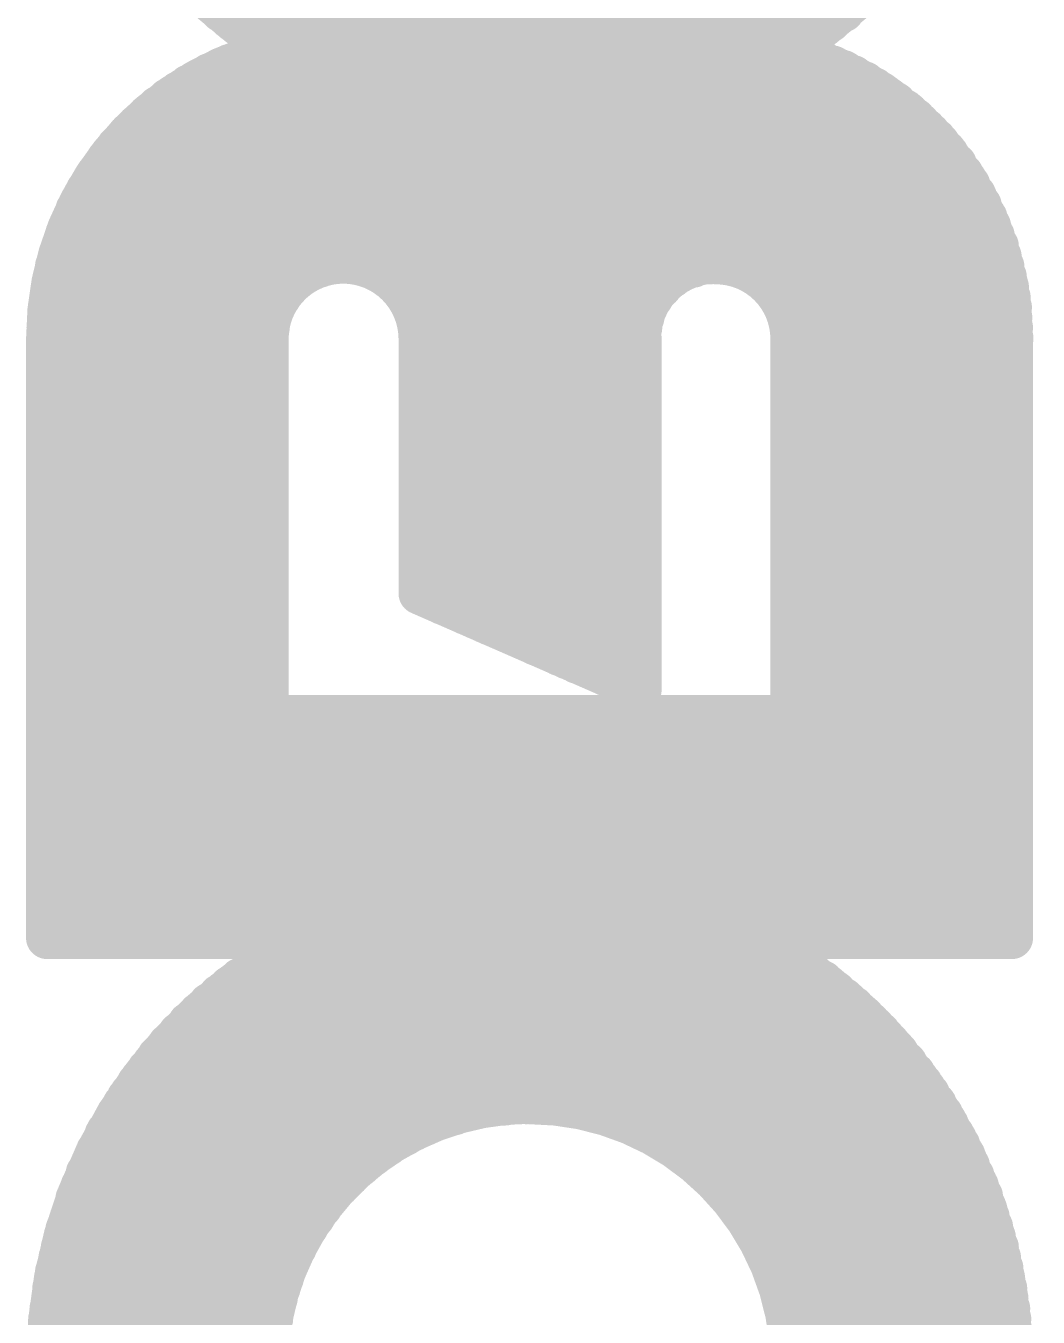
# Model space of a CAD drawing. Extents: x 99.9 to 127.4, y 95.7 to 155.
# Drawn here: x 121.699 to 122.897, y 101.958 to 103.487 of the extents above; entities that cross this region are included whole.
import ezdxf

# ---------------------------------------------------------------- set-up
doc = ezdxf.new("R2010")
doc.units = 0
doc.layers.get('0').update_dxf_attribs({"linetype": 'CONTINUOUS'})
doc.layers.add('SILK-TOP_PHO', color=14, linetype='CONTINUOUS')

# ---------------------------------------------------------------- blocks, each defined once
blk = doc.blocks.new('ROUND_117')
at = {"const_width": 0.02502}
blk.add_lwpolyline([(-0.01251, 0, 1), (0.01251, 0, 1)], format="xyb", close=True, dxfattribs=at)

msp = doc.modelspace()

# ---------------------------------------------------------------- linework, layer by layer
at = {"layer": 'SILK-TOP_PHO', "const_width": 0.050038}
for points in [[(121.928382, 103.506778), (121.928382, 105.316782)], [(121.940574, 103.496618), (121.940574, 105.31094)], [(121.952766, 103.48722), (121.952766, 105.304844)], [(121.964704, 103.478584), (121.964704, 105.298748)], [(121.976896, 103.469948), (121.976896, 105.292652)], [(122.617992, 103.469186), (122.617992, 104.422194)], [(122.630184, 103.477822), (122.630184, 104.413558)], [(122.642376, 103.486712), (122.642376, 104.404668)], [(122.654314, 103.49611), (122.654314, 104.39527)], [(122.666506, 103.505508), (122.666506, 104.385872)], [(121.988834, 103.144574), (121.988834, 103.903272)], [(122.606054, 102.407212), (122.606054, 103.893874)], [(122.001026, 103.168704), (122.001026, 103.850186)], [(122.593862, 103.160576), (122.593862, 103.845614)], [(122.013218, 103.182928), (122.013218, 103.81869)], [(122.58167, 103.17734), (122.58167, 103.815388)], [(122.025156, 103.192326), (122.025156, 103.79456)], [(122.569732, 103.18877), (122.569732, 103.791766)], [(122.037348, 103.19893), (122.037348, 103.77424)], [(122.55754, 103.196136), (122.55754, 103.772208)], [(122.04954, 103.203756), (122.04954, 103.756714)], [(122.545602, 103.201724), (122.545602, 103.755444)], [(122.061478, 103.206296), (122.061478, 103.741982)], [(122.53341, 103.205026), (122.53341, 103.740712)], [(122.07367, 103.207058), (122.07367, 103.72852)], [(122.085608, 103.206296), (122.085608, 103.71709)], [(122.521218, 103.206296), (122.521218, 103.72725)], [(122.0978, 103.204264), (122.0978, 103.706422)], [(122.497088, 103.205026), (122.497088, 103.705152)], [(122.50928, 103.206296), (122.50928, 103.71582)], [(122.109992, 103.2002), (122.109992, 103.696262)], [(122.12193, 103.193596), (122.12193, 103.687626)], [(122.472958, 103.196136), (122.472958, 103.686864)], [(122.484896, 103.201724), (122.484896, 103.695754)], [(122.134122, 103.18496), (122.134122, 103.68026)], [(122.146314, 103.172006), (122.146314, 103.672894)], [(122.448574, 103.176832), (122.448574, 103.672132)], [(122.460766, 103.188262), (122.460766, 103.679498)], [(122.158252, 103.151178), (122.158252, 103.666798)], [(122.170444, 102.813104), (122.170444, 103.660702)], [(122.182636, 102.80777), (122.182636, 103.65613)], [(122.412506, 102.706932), (122.412506, 103.655368)], [(122.424444, 102.701598), (122.424444, 103.65994)], [(122.436636, 103.160068), (122.436636, 103.666036)], [(122.194574, 102.802436), (122.194574, 103.651304)], [(122.206766, 102.797102), (122.206766, 103.64724)], [(122.218704, 102.791514), (122.218704, 103.643938)], [(122.230896, 102.78618), (122.230896, 103.640636)], [(122.363992, 102.728522), (122.363992, 103.640636)], [(122.376184, 102.723188), (122.376184, 103.643176)], [(122.388122, 102.7176), (122.388122, 103.646478)], [(122.400314, 102.712266), (122.400314, 103.650542)], [(122.243088, 102.780846), (122.243088, 103.638604)], [(122.255026, 102.776274), (122.255026, 103.636572)], [(122.267218, 102.770686), (122.267218, 103.635302)], [(122.27941, 102.765352), (122.27941, 103.633778)], [(122.291348, 102.760018), (122.291348, 103.633778)], [(122.30354, 102.754684), (122.30354, 103.633778)], [(122.315732, 102.74935), (122.315732, 103.633778)], [(122.32767, 102.744016), (122.32767, 103.635302)], [(122.339862, 102.738428), (122.339862, 103.636572)], [(122.3518, 102.733094), (122.3518, 103.637842)], [(121.930414, 103.504746), (122.666506, 103.504746)], [(121.945146, 103.492808), (122.651012, 103.492808)], [(121.961402, 103.480616), (122.634756, 103.480616)], [(121.978928, 103.468424), (122.617484, 103.468424)], [(121.987564, 103.456486), (122.598688, 103.456486)], [(121.94921, 103.444294), (122.640852, 103.444294)], [(121.952766, 102.407212), (121.952766, 103.445564)], [(121.964704, 102.407212), (121.964704, 103.45039)], [(121.976896, 102.407212), (121.976896, 103.453692)], [(122.617992, 102.407212), (122.617992, 103.452422)], [(122.630184, 102.407212), (122.630184, 103.448358)], [(122.642376, 102.407212), (122.642376, 103.444294)], [(121.916444, 102.407212), (121.916444, 103.43007)], [(121.921778, 103.432102), (122.669046, 103.432102)], [(121.928382, 102.407212), (121.928382, 103.435658)], [(121.940574, 102.407212), (121.940574, 103.440992)], [(122.654314, 102.407212), (122.654314, 103.43896)], [(122.666506, 102.407212), (122.666506, 103.433626)], [(122.678444, 102.407212), (122.678444, 103.42753)], [(121.89206, 102.407212), (121.89206, 103.416608)], [(121.898918, 103.420164), (122.691906, 103.420164)], [(121.904252, 102.407212), (121.904252, 103.423466)], [(122.690636, 102.407212), (122.690636, 103.420672)], [(122.702828, 102.407212), (122.702828, 103.413306)], [(121.862596, 103.39578), (122.728228, 103.39578)], [(121.86793, 102.407212), (121.86793, 103.400606)], [(121.87936, 103.407972), (122.710956, 103.407972)], [(121.880122, 102.407212), (121.880122, 103.408734)], [(122.714766, 102.407212), (122.714766, 103.405178)], [(122.726958, 102.407212), (122.726958, 103.396542)], [(121.8438, 102.407212), (121.8438, 103.381048)], [(121.847864, 103.383842), (122.743214, 103.383842)], [(121.855738, 102.407212), (121.855738, 103.391208)], [(122.73915, 102.407212), (122.73915, 103.387144)], [(121.831608, 102.407212), (121.831608, 103.369618)], [(121.834402, 103.37165), (122.756422, 103.37165)], [(122.751088, 102.407212), (122.751088, 103.376984)], [(122.76328, 102.407212), (122.76328, 103.365046)], [(121.81967, 102.407212), (121.81967, 103.35768)], [(121.82221, 103.359712), (122.768614, 103.359712)], [(122.775472, 102.407212), (122.775472, 103.352854)], [(121.80062, 103.335328), (122.790204, 103.335328)], [(121.807478, 102.407212), (121.807478, 103.344218)], [(121.81078, 103.34752), (122.780044, 103.34752)], [(122.78741, 102.407212), (122.78741, 103.338884)], [(121.791984, 103.32339), (122.799602, 103.32339)], [(121.795286, 102.407212), (121.795286, 103.328724)], [(122.799602, 102.407212), (122.799602, 103.322628)], [(121.783348, 102.407212), (121.783348, 103.31196)], [(121.783348, 103.311198), (122.80773, 103.311198)], [(122.81154, 102.407212), (122.81154, 103.305102)], [(121.771156, 102.407212), (121.771156, 103.292402)], [(121.775982, 103.299006), (122.815604, 103.299006)], [(121.76252, 103.274876), (122.829066, 103.274876)], [(121.768362, 103.287068), (122.822462, 103.287068)], [(122.823732, 102.407212), (122.823732, 103.284274)], [(121.756424, 103.262684), (122.8344, 103.262684)], [(121.758964, 102.407212), (121.758964, 103.269542)], [(122.835924, 102.407212), (122.835924, 103.260144)], [(121.75109, 103.250746), (122.839988, 103.250746)], [(121.746264, 103.238554), (122.84456, 103.238554)], [(121.747026, 102.407212), (121.747026, 103.241348)], [(122.847862, 102.407212), (122.847862, 103.229156)], [(121.738136, 103.214424), (122.852688, 103.214424)], [(121.7422, 103.226616), (122.849386, 103.226616)], [(121.734834, 102.407212), (121.734834, 103.202994)], [(121.734834, 103.202232), (122.046746, 103.202232)], [(122.103134, 103.202232), (122.48896, 103.202232)], [(122.515884, 103.206296), (122.515884, 103.207058)], [(122.542808, 103.202232), (122.85599, 103.202232)], [(121.732294, 103.190294), (122.022616, 103.190294)], [(122.127518, 103.190294), (122.464068, 103.190294)], [(122.566938, 103.190294), (122.858784, 103.190294)], [(122.860054, 102.407212), (122.860054, 103.182928)], [(121.72823, 103.16591), (121.999756, 103.16591)], [(121.730262, 103.178102), (122.009154, 103.178102)], [(122.141488, 103.178102), (122.450606, 103.178102)], [(122.150886, 103.16591), (122.4407, 103.16591)], [(122.581162, 103.178102), (122.861324, 103.178102)], [(122.591068, 103.16591), (122.863356, 103.16591)], [(121.726198, 103.153972), (121.992898, 103.153972)], [(122.157744, 103.153972), (122.433842, 103.153972)], [(122.597164, 103.153972), (122.86488, 103.153972)], [(121.725436, 103.14178), (121.988326, 103.14178)], [(122.161808, 103.14178), (122.429778, 103.14178)], [(122.60199, 103.14178), (122.865388, 103.14178)], [(121.724674, 103.129842), (121.986294, 103.129842)], [(122.164348, 103.129842), (122.427238, 103.129842)], [(122.60453, 103.129842), (122.86615, 103.129842)], [(121.724166, 102.407212), (121.724166, 103.116888)], [(121.724166, 103.105458), (121.985024, 103.105458)], [(121.724674, 103.11765), (121.985024, 103.11765)], [(121.985024, 102.66807), (121.985024, 103.116888)], [(122.16511, 103.11765), (122.426476, 103.11765)], [(122.16511, 102.815136), (122.16511, 103.116888)], [(122.16511, 103.105458), (122.426476, 103.105458)], [(122.425714, 103.116888), (122.426476, 103.116888)], [(122.426476, 102.700836), (122.426476, 103.116888)], [(122.605292, 103.11765), (122.866658, 103.11765)], [(122.605292, 102.66807), (122.605292, 103.116888)], [(122.605292, 103.105458), (122.86615, 103.105458)], [(122.86615, 102.407212), (122.86615, 103.116888)], [(122.86615, 103.116888), (122.866658, 103.116888)], [(121.724166, 103.09352), (121.985024, 103.09352)], [(122.16511, 103.09352), (122.426476, 103.09352)], [(122.605292, 103.09352), (122.86615, 103.09352)], [(121.724166, 103.081328), (121.985024, 103.081328)], [(122.16511, 103.081328), (122.426476, 103.081328)], [(122.605292, 103.081328), (122.86615, 103.081328)], [(121.724166, 103.069136), (121.985024, 103.069136)], [(122.16511, 103.069136), (122.426476, 103.069136)], [(122.605292, 103.069136), (122.86615, 103.069136)], [(121.724166, 103.057198), (121.985024, 103.057198)], [(121.724166, 103.045006), (121.985024, 103.045006)], [(122.16511, 103.057198), (122.426476, 103.057198)], [(122.16511, 103.045006), (122.426476, 103.045006)], [(122.605292, 103.057198), (122.86615, 103.057198)], [(122.605292, 103.045006), (122.86615, 103.045006)], [(121.724166, 103.032814), (121.985024, 103.032814)], [(122.16511, 103.032814), (122.426476, 103.032814)], [(122.605292, 103.032814), (122.86615, 103.032814)], [(121.724166, 103.020876), (121.985024, 103.020876)], [(122.16511, 103.020876), (122.426476, 103.020876)], [(122.605292, 103.020876), (122.86615, 103.020876)], [(121.724166, 103.008684), (121.985024, 103.008684)], [(122.16511, 103.008684), (122.426476, 103.008684)], [(122.605292, 103.008684), (122.86615, 103.008684)], [(121.724166, 102.996746), (121.985024, 102.996746)], [(121.724166, 102.984554), (121.985024, 102.984554)], [(122.16511, 102.996746), (122.426476, 102.996746)], [(122.16511, 102.984554), (122.426476, 102.984554)], [(122.605292, 102.996746), (122.86615, 102.996746)], [(122.605292, 102.984554), (122.86615, 102.984554)], [(121.724166, 102.972362), (121.985024, 102.972362)], [(122.16511, 102.972362), (122.426476, 102.972362)], [(122.605292, 102.972362), (122.86615, 102.972362)], [(121.724166, 102.960424), (121.985024, 102.960424)], [(122.16511, 102.960424), (122.426476, 102.960424)], [(122.605292, 102.960424), (122.86615, 102.960424)], [(121.724166, 102.948232), (121.985024, 102.948232)], [(122.16511, 102.948232), (122.426476, 102.948232)], [(122.605292, 102.948232), (122.86615, 102.948232)], [(121.724166, 102.93604), (121.985024, 102.93604)], [(121.724166, 102.924102), (121.985024, 102.924102)], [(122.16511, 102.93604), (122.426476, 102.93604)], [(122.16511, 102.924102), (122.426476, 102.924102)], [(122.605292, 102.93604), (122.86615, 102.93604)], [(122.605292, 102.924102), (122.86615, 102.924102)], [(121.724166, 102.91191), (121.985024, 102.91191)], [(122.16511, 102.91191), (122.426476, 102.91191)], [(122.605292, 102.91191), (122.86615, 102.91191)], [(121.724166, 102.899718), (121.985024, 102.899718)], [(122.16511, 102.899718), (122.426476, 102.899718)], [(122.605292, 102.899718), (122.86615, 102.899718)], [(121.724166, 102.88778), (121.985024, 102.88778)], [(121.724166, 102.875588), (121.985024, 102.875588)], [(122.16511, 102.88778), (122.426476, 102.88778)], [(122.16511, 102.875588), (122.426476, 102.875588)], [(122.605292, 102.88778), (122.86615, 102.88778)], [(122.605292, 102.875588), (122.86615, 102.875588)], [(121.724166, 102.86365), (121.985024, 102.86365)], [(122.16511, 102.86365), (122.426476, 102.86365)], [(122.605292, 102.86365), (122.86615, 102.86365)], [(121.724166, 102.851458), (121.985024, 102.851458)], [(122.16511, 102.851458), (122.426476, 102.851458)], [(122.605292, 102.851458), (122.86615, 102.851458)], [(121.724166, 102.839266), (121.985024, 102.839266)], [(122.16511, 102.839266), (122.426476, 102.839266)], [(122.605292, 102.839266), (122.86615, 102.839266)], [(121.724166, 102.827328), (121.985024, 102.827328)], [(121.724166, 102.815136), (121.985024, 102.815136)], [(122.16511, 102.827328), (122.426476, 102.827328)], [(122.16511, 102.815136), (122.426476, 102.700836)], [(122.16511, 102.815136), (122.426476, 102.815136)], [(122.605292, 102.827328), (122.86615, 102.827328)], [(122.605292, 102.815136), (122.86615, 102.815136)], [(121.724166, 102.802944), (121.985024, 102.802944)], [(122.192542, 102.802944), (122.426476, 102.802944)], [(122.605292, 102.802944), (122.86615, 102.802944)], [(121.724166, 102.791006), (121.985024, 102.791006)], [(122.220228, 102.791006), (122.426476, 102.791006)], [(122.605292, 102.791006), (122.86615, 102.791006)], [(121.724166, 102.778814), (121.985024, 102.778814)], [(122.24766, 102.778814), (122.426476, 102.778814)], [(122.605292, 102.778814), (122.86615, 102.778814)], [(121.724166, 102.766876), (121.985024, 102.766876)], [(121.724166, 102.754684), (121.985024, 102.754684)], [(122.275346, 102.766876), (122.426476, 102.766876)], [(122.302778, 102.754684), (122.426476, 102.754684)], [(122.605292, 102.766876), (122.86615, 102.766876)], [(122.605292, 102.754684), (122.86615, 102.754684)], [(121.724166, 102.742492), (121.985024, 102.742492)], [(122.330464, 102.742492), (122.426476, 102.742492)], [(122.605292, 102.742492), (122.86615, 102.742492)], [(121.724166, 102.730554), (121.985024, 102.730554)], [(122.358658, 102.730554), (122.426476, 102.730554)], [(122.605292, 102.730554), (122.86615, 102.730554)], [(121.724166, 102.718362), (121.985024, 102.718362)], [(122.38609, 102.718362), (122.426476, 102.718362)], [(122.605292, 102.718362), (122.86615, 102.718362)], [(121.724166, 102.70617), (121.985024, 102.70617)], [(121.724166, 102.694232), (121.985024, 102.694232)], [(122.413776, 102.70617), (122.426476, 102.70617)], [(122.605292, 102.70617), (122.86615, 102.70617)], [(122.605292, 102.694232), (122.86615, 102.694232)], [(121.724166, 102.68204), (121.985024, 102.68204)], [(122.605292, 102.68204), (122.86615, 102.68204)], [(121.724166, 102.669848), (122.86615, 102.669848)], [(121.985024, 102.66807), (122.605292, 102.66807)], [(121.988834, 102.407212), (121.988834, 102.66807)], [(122.001026, 102.407212), (122.001026, 102.66807)], [(122.013218, 102.407212), (122.013218, 102.66807)], [(122.025156, 102.054914), (122.025156, 102.66807)], [(122.037348, 102.074472), (122.037348, 102.66807)], [(122.04954, 102.091236), (122.04954, 102.66807)], [(122.061478, 102.105968), (122.061478, 102.66807)], [(122.07367, 102.118922), (122.07367, 102.66807)], [(122.085608, 102.13086), (122.085608, 102.66807)], [(122.0978, 102.14102), (122.0978, 102.66807)], [(122.109992, 102.150418), (122.109992, 102.66807)], [(122.12193, 102.159054), (122.12193, 102.66807)], [(122.134122, 102.167182), (122.134122, 102.66807)], [(122.146314, 102.17404), (122.146314, 102.66807)], [(122.158252, 102.179882), (122.158252, 102.66807)], [(122.170444, 102.185978), (122.170444, 102.66807)], [(122.182636, 102.190804), (122.182636, 102.66807)], [(122.194574, 102.195376), (122.194574, 102.66807)], [(122.206766, 102.198678), (122.206766, 102.66807)], [(122.218704, 102.202234), (122.218704, 102.66807)], [(122.230896, 102.205536), (122.230896, 102.66807)], [(122.243088, 102.207568), (122.243088, 102.66807)], [(122.255026, 102.2096), (122.255026, 102.66807)], [(122.267218, 102.21087), (122.267218, 102.66807)], [(122.27941, 102.211632), (122.27941, 102.66807)], [(122.291348, 102.211632), (122.291348, 102.66807)], [(122.30354, 102.211632), (122.30354, 102.66807)], [(122.315732, 102.21087), (122.315732, 102.66807)], [(122.32767, 102.210108), (122.32767, 102.66807)], [(122.339862, 102.208838), (122.339862, 102.66807)], [(122.3518, 102.206806), (122.3518, 102.66807)], [(122.363992, 102.204266), (122.363992, 102.66807)], [(122.376184, 102.20071), (122.376184, 102.66807)], [(122.388122, 102.197408), (122.388122, 102.66807)], [(122.400314, 102.193344), (122.400314, 102.66807)], [(122.412506, 102.188772), (122.412506, 102.66807)], [(122.424444, 102.183438), (122.424444, 102.66807)], [(122.436636, 102.17785), (122.436636, 102.66807)], [(122.448574, 102.171246), (122.448574, 102.66807)], [(122.460766, 102.16388), (122.460766, 102.66807)], [(122.472958, 102.155752), (122.472958, 102.66807)], [(122.484896, 102.147116), (122.484896, 102.66807)], [(122.497088, 102.136956), (122.497088, 102.66807)], [(122.50928, 102.126288), (122.50928, 102.66807)], [(122.521218, 102.114096), (122.521218, 102.66807)], [(122.53341, 102.099872), (122.53341, 102.66807)], [(122.545602, 102.084632), (122.545602, 102.66807)], [(122.55754, 102.067106), (122.55754, 102.66807)], [(122.569732, 102.045516), (122.569732, 102.66807)], [(122.58167, 102.407212), (122.58167, 102.66807)], [(122.593862, 102.407212), (122.593862, 102.66807)], [(121.724166, 102.65791), (122.86615, 102.65791)], [(121.724166, 102.645718), (122.86615, 102.645718)], [(121.724166, 102.63378), (122.86615, 102.63378)], [(121.724166, 102.621588), (122.86615, 102.621588)], [(121.724166, 102.609396), (122.86615, 102.609396)], [(121.724166, 102.597458), (122.86615, 102.597458)], [(121.724166, 102.585266), (122.86615, 102.585266)], [(121.724166, 102.573074), (122.86615, 102.573074)], [(121.724166, 102.561136), (122.86615, 102.561136)], [(121.724166, 102.548944), (122.86615, 102.548944)], [(121.724166, 102.537006), (122.86615, 102.537006)], [(121.724166, 102.524814), (122.86615, 102.524814)], [(121.724166, 102.512622), (122.86615, 102.512622)], [(121.724166, 102.500684), (122.86615, 102.500684)], [(121.724166, 102.488492), (122.86615, 102.488492)], [(121.724166, 102.4763), (122.86615, 102.4763)], [(121.724166, 102.464362), (122.86615, 102.464362)], [(121.724166, 102.45217), (122.86615, 102.45217)], [(121.724166, 102.439978), (122.86615, 102.439978)], [(121.724166, 102.42804), (122.86615, 102.42804)], [(121.724166, 102.415848), (122.86615, 102.415848)], [(121.724166, 102.407212), (122.029982, 102.407212)], [(122.023886, 102.40391), (122.566938, 102.40391)], [(122.560842, 102.407212), (122.86615, 102.407212)], [(122.001026, 102.000558), (122.001026, 102.390956)], [(122.003058, 102.391718), (122.588528, 102.391718)], [(122.013218, 102.030784), (122.013218, 102.398322)], [(122.58167, 102.020116), (122.58167, 102.395782)], [(122.593862, 101.984302), (122.593862, 102.388416)], [(121.976896, 101.427788), (121.976896, 102.375462)], [(121.9835, 102.379526), (122.607324, 102.379526)], [(121.988834, 101.951536), (121.988834, 102.38359)], [(122.606054, 101.423216), (122.606054, 102.38105)], [(122.617992, 101.43109), (122.617992, 102.372922)], [(121.94921, 102.355396), (122.641614, 102.355396)], [(121.952766, 101.444552), (121.952766, 102.358698)], [(121.964704, 101.435916), (121.964704, 102.367588)], [(121.965466, 102.367588), (122.625358, 102.367588)], [(122.630184, 101.439218), (122.630184, 102.364032)], [(122.642376, 101.448616), (122.642376, 102.355396)], [(121.933716, 102.343204), (122.657108, 102.343204)], [(121.940574, 101.45395), (121.940574, 102.3493)], [(122.654314, 101.458014), (122.654314, 102.345236)], [(121.916444, 101.47427), (121.916444, 102.329234)], [(121.919746, 102.331266), (122.671078, 102.331266)], [(121.928382, 101.46411), (121.928382, 102.339394)], [(122.666506, 101.468174), (122.666506, 102.33533)], [(122.678444, 101.478842), (122.678444, 102.32517)], [(121.904252, 101.4857), (121.904252, 102.317804)], [(121.906284, 102.319074), (122.68454, 102.319074)], [(122.690636, 101.489764), (122.690636, 102.31374)], [(121.881392, 102.294944), (122.709432, 102.294944)], [(121.89206, 101.49713), (121.89206, 102.306374)], [(121.893584, 102.306882), (122.697494, 102.306882)], [(122.702828, 101.501702), (122.702828, 102.301548)], [(121.86793, 101.52253), (121.86793, 102.28072)], [(121.870724, 102.282752), (122.720354, 102.282752)], [(121.880122, 101.50983), (121.880122, 102.293674)], [(122.714766, 101.514656), (122.714766, 102.288848)], [(121.855738, 101.536754), (121.855738, 102.26675)], [(121.859802, 102.270814), (122.731022, 102.270814)], [(122.726958, 101.527864), (122.726958, 102.275386)], [(121.8438, 101.552248), (121.8438, 102.251256)], [(121.849896, 102.258622), (122.741182, 102.258622)], [(122.73915, 101.54285), (122.73915, 102.260654)], [(121.831608, 101.56825), (121.831608, 102.235)], [(121.831608, 102.234492), (122.759216, 102.234492)], [(121.840498, 102.24643), (122.75058, 102.24643)], [(122.751088, 101.558344), (122.751088, 102.24516)], [(121.822972, 102.2223), (122.767852, 102.2223)], [(122.76328, 101.575108), (122.76328, 102.228396)], [(121.814844, 102.210108), (122.266456, 102.210108)], [(121.81967, 101.585776), (121.81967, 102.217728)], [(122.324368, 102.210108), (122.77598, 102.210108)], [(122.775472, 101.593142), (122.775472, 102.21087)], [(121.807478, 101.604572), (121.807478, 102.198678)], [(121.807478, 102.19817), (122.204734, 102.19817)], [(122.385582, 102.19817), (122.783346, 102.19817)], [(122.78741, 101.6127), (122.78741, 102.190804)], [(121.793254, 102.17404), (122.147584, 102.17404)], [(121.795286, 101.6254), (121.795286, 102.17785)], [(121.80062, 102.185978), (122.171714, 102.185978)], [(122.418348, 102.185978), (122.790204, 102.185978)], [(122.44324, 102.17404), (122.796808, 102.17404)], [(121.787412, 102.161848), (122.126756, 102.161848)], [(122.46356, 102.161848), (122.803666, 102.161848)], [(122.799602, 101.63429), (122.799602, 102.169214)], [(121.781316, 102.149656), (122.10923, 102.149656)], [(121.783348, 101.64826), (121.783348, 102.15499)], [(122.480832, 102.149656), (122.809762, 102.149656)], [(122.81154, 101.65842), (122.81154, 102.145084)], [(121.771156, 101.674422), (121.771156, 102.128828)], [(121.775982, 102.137718), (122.094498, 102.137718)], [(122.496326, 102.137718), (122.815096, 102.137718)], [(121.76506, 102.113334), (122.068844, 102.113334)], [(121.770394, 102.125526), (122.081036, 102.125526)], [(122.509788, 102.125526), (122.82043, 102.125526)], [(122.52198, 102.113334), (122.825764, 102.113334)], [(122.823732, 101.685852), (122.823732, 102.117398)], [(121.758964, 101.704648), (121.758964, 102.098602)], [(121.760488, 102.101396), (122.058176, 102.101396)], [(122.532648, 102.101396), (122.83059, 102.101396)], [(121.756424, 102.089204), (122.048778, 102.089204)], [(122.542046, 102.089204), (122.8344, 102.089204)], [(122.835924, 101.71811), (122.835924, 102.08514)], [(121.748296, 102.065074), (122.032014, 102.065074)], [(121.75236, 102.077012), (122.040142, 102.077012)], [(122.550936, 102.077012), (122.838464, 102.077012)], [(122.55881, 102.065074), (122.842528, 102.065074)], [(121.744994, 102.052882), (122.024648, 102.052882)], [(121.747026, 101.741732), (121.747026, 102.061772)], [(122.565668, 102.052882), (122.84583, 102.052882)], [(121.741692, 102.040944), (122.018552, 102.040944)], [(122.572272, 102.040944), (122.849386, 102.040944)], [(122.847862, 101.759258), (122.847862, 102.044246)], [(121.738898, 102.028752), (122.012456, 102.028752)], [(122.578368, 102.028752), (122.851926, 102.028752)], [(121.733564, 102.004622), (122.003058, 102.004622)], [(121.734834, 101.791516), (121.734834, 102.011988)], [(121.736104, 102.01656), (122.007122, 102.01656)], [(122.583194, 102.01656), (122.85472, 102.01656)], [(122.587766, 102.004622), (122.856752, 102.004622)], [(121.731532, 101.99243), (121.998994, 101.99243)], [(122.59183, 101.99243), (122.859292, 101.99243)], [(121.730262, 101.980238), (121.995692, 101.980238)], [(122.595132, 101.980238), (122.860816, 101.980238)], [(122.860054, 101.818948), (122.860054, 101.984302)], [(121.72823, 101.9683), (121.99239, 101.9683)], [(122.597926, 101.9683), (122.862848, 101.9683)], [(121.726198, 101.94417), (121.988326, 101.94417)], [(121.726706, 101.956108), (121.990358, 101.956108)], [(122.60072, 101.956108), (122.864118, 101.956108)], [(122.602498, 101.94417), (122.86488, 101.94417)]]:
    msp.add_lwpolyline(points, dxfattribs=at)
for points in [[(121.723912, 103.94569, 0.25903), (121.994628, 103.458188)], [(122.599704, 103.457248, 0.2600822), (122.872246, 103.94569)], [(121.994422, 103.458518, 0.3479351), (121.724166, 103.116888)], [(122.86615, 103.116888, 0.3437969), (122.599958, 103.456994)], [(122.07494, 103.207058, 0.4142201), (121.985024, 103.116888)], [(122.16511, 103.116888, 0.4109357), (122.07494, 103.207058)], [(122.515884, 103.207058, 0.4142136), (122.425714, 103.116888)], [(122.605292, 103.116888, 0.4125551), (122.515884, 103.206296)], [(122.029728, 102.406958, 0.2787104), (121.724166, 101.901498)], [(122.86615, 101.902006, 0.2778711), (122.560588, 102.407212)], [(122.295412, 102.21214, 0.4142136), (121.985024, 101.901752)], [(122.605292, 101.901752, 0.4123005), (122.295412, 102.211632)]]:
    msp.add_lwpolyline(points, format="xyb", dxfattribs=at)

# ---------------------------------------------------------------- block references
at = {"layer": 'SILK-TOP_PHO'}
for p in [(121.928382, 103.506778), (121.930414, 103.504746), (122.666506, 103.505508), (122.666506, 103.504746), (121.940574, 103.496618), (121.945146, 103.492808), (121.952766, 103.48722), (122.651012, 103.492808), (122.654314, 103.49611), (121.961402, 103.480616), (121.964704, 103.478584), (122.630184, 103.477822), (122.634756, 103.480616), (122.642376, 103.486712), (121.976896, 103.469948), (121.978928, 103.468424), (121.987564, 103.456486), (121.994422, 103.458518), (121.994422, 103.458518), (121.994628, 103.458188), (122.598688, 103.456486), (122.599704, 103.457248), (122.599958, 103.456994), (122.599958, 103.456994), (122.617484, 103.468424), (122.617992, 103.469186), (121.94921, 103.444294), (121.952766, 103.445564), (121.964704, 103.45039), (121.976896, 103.453692), (122.617992, 103.452422), (122.630184, 103.448358), (122.640852, 103.444294), (122.642376, 103.444294), (121.916444, 103.43007), (121.921778, 103.432102), (121.928382, 103.435658), (121.940574, 103.440992), (122.654314, 103.43896), (122.666506, 103.433626), (122.669046, 103.432102), (122.678444, 103.42753), (121.89206, 103.416608), (121.898918, 103.420164), (121.904252, 103.423466), (122.690636, 103.420672), (122.691906, 103.420164), (122.702828, 103.413306), (121.862596, 103.39578), (121.86793, 103.400606), (121.87936, 103.407972), (121.880122, 103.408734), (122.710956, 103.407972), (122.714766, 103.405178), (122.726958, 103.396542), (122.728228, 103.39578), (121.8438, 103.381048), (121.847864, 103.383842), (121.855738, 103.391208), (122.73915, 103.387144), (122.743214, 103.383842), (121.831608, 103.369618), (121.834402, 103.37165), (122.751088, 103.376984), (122.756422, 103.37165), (122.76328, 103.365046), (121.81967, 103.35768), (121.82221, 103.359712), (122.768614, 103.359712), (122.775472, 103.352854), (121.80062, 103.335328), (121.807478, 103.344218), (121.81078, 103.34752), (122.780044, 103.34752), (122.78741, 103.338884), (122.790204, 103.335328), (121.791984, 103.32339), (121.795286, 103.328724), (122.799602, 103.32339), (122.799602, 103.322628), (121.783348, 103.31196), (121.783348, 103.311198), (122.80773, 103.311198), (122.81154, 103.305102), (121.771156, 103.292402), (121.775982, 103.299006), (122.815604, 103.299006), (121.76252, 103.274876), (121.768362, 103.287068), (122.822462, 103.287068), (122.823732, 103.284274), (122.829066, 103.274876), (121.756424, 103.262684), (121.758964, 103.269542), (122.8344, 103.262684), (122.835924, 103.260144), (121.75109, 103.250746), (122.839988, 103.250746), (121.746264, 103.238554), (121.747026, 103.241348), (122.84456, 103.238554), (122.847862, 103.229156), (121.738136, 103.214424), (121.7422, 103.226616), (122.849386, 103.226616), (122.852688, 103.214424), (121.734834, 103.202994), (121.734834, 103.202232), (122.037348, 103.19893), (122.046746, 103.202232), (122.04954, 103.203756), (122.061478, 103.206296), (122.07367, 103.207058), (122.07494, 103.207058), (122.07494, 103.207058), (122.07494, 103.207058), (122.085608, 103.206296), (122.0978, 103.204264), (122.103134, 103.202232), (122.109992, 103.2002), (122.484896, 103.201724), (122.48896, 103.202232), (122.497088, 103.205026), (122.50928, 103.206296), (122.515884, 103.207058), (122.515884, 103.207058), (122.515884, 103.206296), (122.515884, 103.206296), (122.515884, 103.206296), (122.521218, 103.206296), (122.53341, 103.205026), (122.542808, 103.202232), (122.545602, 103.201724), (122.85599, 103.202232), (121.732294, 103.190294), (122.013218, 103.182928), (122.022616, 103.190294), (122.025156, 103.192326), (122.12193, 103.193596), (122.127518, 103.190294), (122.134122, 103.18496), (122.460766, 103.188262), (122.464068, 103.190294), (122.472958, 103.196136), (122.55754, 103.196136), (122.566938, 103.190294), (122.569732, 103.18877), (122.858784, 103.190294), (122.860054, 103.182928), (121.72823, 103.16591), (121.730262, 103.178102), (121.999756, 103.16591), (122.001026, 103.168704), (122.009154, 103.178102), (122.141488, 103.178102), (122.146314, 103.172006), (122.150886, 103.16591), (122.4407, 103.16591), (122.448574, 103.176832), (122.450606, 103.178102), (122.581162, 103.178102), (122.58167, 103.17734), (122.591068, 103.16591), (122.861324, 103.178102), (122.863356, 103.16591), (121.726198, 103.153972), (121.992898, 103.153972), (122.157744, 103.153972), (122.158252, 103.151178), (122.433842, 103.153972), (122.436636, 103.160068), (122.593862, 103.160576), (122.597164, 103.153972), (122.86488, 103.153972), (121.725436, 103.14178), (121.988326, 103.14178), (121.988834, 103.144574), (122.161808, 103.14178), (122.429778, 103.14178), (122.60199, 103.14178), (122.865388, 103.14178), (121.724674, 103.129842), (121.986294, 103.129842), (122.164348, 103.129842), (122.427238, 103.129842), (122.60453, 103.129842), (122.86615, 103.129842), (121.724166, 103.116888), (121.724166, 103.116888), (121.724166, 103.116888), (121.724166, 103.105458), (121.724674, 103.11765), (121.985024, 103.11765), (121.985024, 103.116888), (121.985024, 103.116888), (121.985024, 103.116888), (121.985024, 103.105458), (122.16511, 103.11765), (122.16511, 103.116888), (122.16511, 103.116888), (122.16511, 103.105458), (122.425714, 103.116888), (122.425714, 103.116888), (122.425714, 103.116888), (122.426476, 103.11765), (122.426476, 103.116888), (122.426476, 103.116888), (122.426476, 103.105458), (122.605292, 103.11765), (122.605292, 103.116888), (122.605292, 103.116888), (122.605292, 103.105458), (122.86615, 103.116888), (122.86615, 103.116888), (122.86615, 103.105458), (122.866658, 103.11765), (122.866658, 103.116888), (121.724166, 103.09352), (121.985024, 103.09352), (122.16511, 103.09352), (122.426476, 103.09352), (122.605292, 103.09352), (122.86615, 103.09352), (121.724166, 103.081328), (121.985024, 103.081328), (122.16511, 103.081328), (122.426476, 103.081328), (122.605292, 103.081328), (122.86615, 103.081328), (121.724166, 103.069136), (121.985024, 103.069136), (122.16511, 103.069136), (122.426476, 103.069136), (122.605292, 103.069136), (122.86615, 103.069136), (121.724166, 103.057198), (121.724166, 103.045006), (121.985024, 103.057198), (121.985024, 103.045006), (122.16511, 103.057198), (122.16511, 103.045006), (122.426476, 103.057198), (122.426476, 103.045006), (122.605292, 103.057198), (122.605292, 103.045006), (122.86615, 103.057198), (122.86615, 103.045006), (121.724166, 103.032814), (121.985024, 103.032814), (122.16511, 103.032814), (122.426476, 103.032814), (122.605292, 103.032814), (122.86615, 103.032814), (121.724166, 103.020876), (121.985024, 103.020876), (122.16511, 103.020876), (122.426476, 103.020876), (122.605292, 103.020876), (122.86615, 103.020876), (121.724166, 103.008684), (121.985024, 103.008684), (122.16511, 103.008684), (122.426476, 103.008684), (122.605292, 103.008684), (122.86615, 103.008684), (121.724166, 102.996746), (121.724166, 102.984554), (121.985024, 102.996746), (121.985024, 102.984554), (122.16511, 102.996746), (122.16511, 102.984554), (122.426476, 102.996746), (122.426476, 102.984554), (122.605292, 102.996746), (122.605292, 102.984554), (122.86615, 102.996746), (122.86615, 102.984554), (121.724166, 102.972362), (121.985024, 102.972362), (122.16511, 102.972362), (122.426476, 102.972362), (122.605292, 102.972362), (122.86615, 102.972362), (121.724166, 102.960424), (121.985024, 102.960424), (122.16511, 102.960424), (122.426476, 102.960424), (122.605292, 102.960424), (122.86615, 102.960424), (121.724166, 102.948232), (121.985024, 102.948232), (122.16511, 102.948232), (122.426476, 102.948232), (122.605292, 102.948232), (122.86615, 102.948232), (121.724166, 102.93604), (121.724166, 102.924102), (121.985024, 102.93604), (121.985024, 102.924102), (122.16511, 102.93604), (122.16511, 102.924102), (122.426476, 102.93604), (122.426476, 102.924102), (122.605292, 102.93604), (122.605292, 102.924102), (122.86615, 102.93604), (122.86615, 102.924102), (121.724166, 102.91191), (121.985024, 102.91191), (122.16511, 102.91191), (122.426476, 102.91191), (122.605292, 102.91191), (122.86615, 102.91191), (121.724166, 102.899718), (121.985024, 102.899718), (122.16511, 102.899718), (122.426476, 102.899718), (122.605292, 102.899718), (122.86615, 102.899718), (121.724166, 102.88778), (121.724166, 102.875588), (121.985024, 102.88778), (121.985024, 102.875588), (122.16511, 102.88778), (122.16511, 102.875588), (122.426476, 102.88778), (122.426476, 102.875588), (122.605292, 102.88778), (122.605292, 102.875588), (122.86615, 102.88778), (122.86615, 102.875588), (121.724166, 102.86365), (121.985024, 102.86365), (122.16511, 102.86365), (122.426476, 102.86365), (122.605292, 102.86365), (122.86615, 102.86365), (121.724166, 102.851458), (121.985024, 102.851458), (122.16511, 102.851458), (122.426476, 102.851458), (122.605292, 102.851458), (122.86615, 102.851458), (121.724166, 102.839266), (121.985024, 102.839266), (122.16511, 102.839266), (122.426476, 102.839266), (122.605292, 102.839266), (122.86615, 102.839266), (121.724166, 102.827328), (121.724166, 102.815136), (121.985024, 102.827328), (121.985024, 102.815136), (122.16511, 102.827328), (122.16511, 102.815136), (122.16511, 102.815136), (122.16511, 102.815136), (122.426476, 102.827328), (122.426476, 102.815136), (122.605292, 102.827328), (122.605292, 102.815136), (122.86615, 102.827328), (122.86615, 102.815136), (121.724166, 102.802944), (121.985024, 102.802944), (122.170444, 102.813104), (122.182636, 102.80777), (122.192542, 102.802944), (122.194574, 102.802436), (122.426476, 102.802944), (122.605292, 102.802944), (122.86615, 102.802944), (121.724166, 102.791006), (121.985024, 102.791006), (122.206766, 102.797102), (122.218704, 102.791514), (122.220228, 102.791006), (122.230896, 102.78618), (122.426476, 102.791006), (122.605292, 102.791006), (122.86615, 102.791006), (121.724166, 102.778814), (121.985024, 102.778814), (122.243088, 102.780846), (122.24766, 102.778814), (122.255026, 102.776274), (122.267218, 102.770686), (122.426476, 102.778814), (122.605292, 102.778814), (122.86615, 102.778814), (121.724166, 102.766876), (121.724166, 102.754684), (121.985024, 102.766876), (121.985024, 102.754684), (122.275346, 102.766876), (122.27941, 102.765352), (122.291348, 102.760018), (122.302778, 102.754684), (122.30354, 102.754684), (122.426476, 102.766876), (122.426476, 102.754684), (122.605292, 102.766876), (122.605292, 102.754684), (122.86615, 102.766876), (122.86615, 102.754684), (121.724166, 102.742492), (121.985024, 102.742492), (122.315732, 102.74935), (122.32767, 102.744016), (122.330464, 102.742492), (122.339862, 102.738428), (122.426476, 102.742492), (122.605292, 102.742492), (122.86615, 102.742492), (121.724166, 102.730554), (121.985024, 102.730554), (122.3518, 102.733094), (122.358658, 102.730554), (122.363992, 102.728522), (122.376184, 102.723188), (122.426476, 102.730554), (122.605292, 102.730554), (122.86615, 102.730554), (121.724166, 102.718362), (121.985024, 102.718362), (122.38609, 102.718362), (122.388122, 102.7176), (122.400314, 102.712266), (122.426476, 102.718362), (122.605292, 102.718362), (122.86615, 102.718362), (121.724166, 102.70617), (121.724166, 102.694232), (121.985024, 102.70617), (121.985024, 102.694232), (122.412506, 102.706932), (122.413776, 102.70617), (122.424444, 102.701598), (122.426476, 102.70617), (122.426476, 102.700836), (122.605292, 102.70617), (122.605292, 102.694232), (122.86615, 102.70617), (122.86615, 102.694232), (121.724166, 102.68204), (121.985024, 102.68204), (122.605292, 102.68204), (122.86615, 102.68204), (121.724166, 102.669848), (121.985024, 102.66807), (121.985024, 102.66807), (121.988834, 102.66807), (122.001026, 102.66807), (122.013218, 102.66807), (122.025156, 102.66807), (122.037348, 102.66807), (122.04954, 102.66807), (122.061478, 102.66807), (122.07367, 102.66807), (122.085608, 102.66807), (122.0978, 102.66807), (122.109992, 102.66807), (122.12193, 102.66807), (122.134122, 102.66807), (122.146314, 102.66807), (122.158252, 102.66807), (122.170444, 102.66807), (122.182636, 102.66807), (122.194574, 102.66807), (122.206766, 102.66807), (122.218704, 102.66807), (122.230896, 102.66807), (122.243088, 102.66807), (122.255026, 102.66807), (122.267218, 102.66807), (122.27941, 102.66807), (122.291348, 102.66807), (122.30354, 102.66807), (122.315732, 102.66807), (122.32767, 102.66807), (122.339862, 102.66807), (122.3518, 102.66807), (122.363992, 102.66807), (122.376184, 102.66807), (122.388122, 102.66807), (122.400314, 102.66807), (122.412506, 102.66807), (122.424444, 102.66807), (122.436636, 102.66807), (122.448574, 102.66807), (122.460766, 102.66807), (122.472958, 102.66807), (122.484896, 102.66807), (122.497088, 102.66807), (122.50928, 102.66807), (122.521218, 102.66807), (122.53341, 102.66807), (122.545602, 102.66807), (122.55754, 102.66807), (122.569732, 102.66807), (122.58167, 102.66807), (122.593862, 102.66807), (122.605292, 102.66807), (122.605292, 102.66807), (122.86615, 102.669848), (121.724166, 102.65791), (122.86615, 102.65791), (121.724166, 102.645718), (121.724166, 102.63378), (122.86615, 102.645718), (122.86615, 102.63378), (121.724166, 102.621588), (122.86615, 102.621588), (121.724166, 102.609396), (122.86615, 102.609396), (121.724166, 102.597458), (121.724166, 102.585266), (122.86615, 102.597458), (122.86615, 102.585266), (121.724166, 102.573074), (122.86615, 102.573074), (121.724166, 102.561136), (122.86615, 102.561136), (121.724166, 102.548944), (122.86615, 102.548944), (121.724166, 102.537006), (121.724166, 102.524814), (122.86615, 102.537006), (122.86615, 102.524814), (121.724166, 102.512622), (122.86615, 102.512622), (121.724166, 102.500684), (122.86615, 102.500684), (121.724166, 102.488492), (122.86615, 102.488492), (121.724166, 102.4763), (121.724166, 102.464362), (122.86615, 102.4763), (122.86615, 102.464362), (121.724166, 102.45217), (122.86615, 102.45217), (121.724166, 102.439978), (122.86615, 102.439978), (121.724166, 102.42804), (122.86615, 102.42804), (121.724166, 102.415848), (121.724166, 102.407212), (121.724166, 102.407212), (121.734834, 102.407212), (121.747026, 102.407212), (121.758964, 102.407212), (121.771156, 102.407212), (121.783348, 102.407212), (121.795286, 102.407212), (121.807478, 102.407212), (121.81967, 102.407212), (121.831608, 102.407212), (121.8438, 102.407212), (121.855738, 102.407212), (121.86793, 102.407212), (121.880122, 102.407212), (121.89206, 102.407212), (121.904252, 102.407212), (121.916444, 102.407212), (121.928382, 102.407212), (121.940574, 102.407212), (121.952766, 102.407212), (121.964704, 102.407212), (121.976896, 102.407212), (121.988834, 102.407212), (122.001026, 102.407212), (122.013218, 102.407212), (122.023886, 102.40391), (122.029728, 102.406958), (122.029982, 102.407212), (122.560588, 102.407212), (122.560842, 102.407212), (122.560842, 102.407212), (122.566938, 102.40391), (122.58167, 102.407212), (122.593862, 102.407212), (122.606054, 102.407212), (122.617992, 102.407212), (122.630184, 102.407212), (122.642376, 102.407212), (122.654314, 102.407212), (122.666506, 102.407212), (122.678444, 102.407212), (122.690636, 102.407212), (122.702828, 102.407212), (122.714766, 102.407212), (122.726958, 102.407212), (122.73915, 102.407212), (122.751088, 102.407212), (122.76328, 102.407212), (122.775472, 102.407212), (122.78741, 102.407212), (122.799602, 102.407212), (122.81154, 102.407212), (122.823732, 102.407212), (122.835924, 102.407212), (122.847862, 102.407212), (122.860054, 102.407212), (122.86615, 102.415848), (122.86615, 102.407212), (122.001026, 102.390956), (122.003058, 102.391718), (122.013218, 102.398322), (122.58167, 102.395782), (122.588528, 102.391718), (122.593862, 102.388416), (121.976896, 102.375462), (121.9835, 102.379526), (121.988834, 102.38359), (122.606054, 102.38105), (122.607324, 102.379526), (122.617992, 102.372922), (121.94921, 102.355396), (121.952766, 102.358698), (121.964704, 102.367588), (121.965466, 102.367588), (122.625358, 102.367588), (122.630184, 102.364032), (122.641614, 102.355396), (122.642376, 102.355396), (121.933716, 102.343204), (121.940574, 102.3493), (122.654314, 102.345236), (122.657108, 102.343204), (121.916444, 102.329234), (121.919746, 102.331266), (121.928382, 102.339394), (122.666506, 102.33533), (122.671078, 102.331266), (122.678444, 102.32517), (121.904252, 102.317804), (121.906284, 102.319074), (122.68454, 102.319074), (122.690636, 102.31374), (121.881392, 102.294944), (121.89206, 102.306374), (121.893584, 102.306882), (122.697494, 102.306882), (122.702828, 102.301548), (122.709432, 102.294944), (121.86793, 102.28072), (121.870724, 102.282752), (121.880122, 102.293674), (122.714766, 102.288848), (122.720354, 102.282752), (121.855738, 102.26675), (121.859802, 102.270814), (122.726958, 102.275386), (122.731022, 102.270814), (121.8438, 102.251256), (121.849896, 102.258622), (122.73915, 102.260654), (122.741182, 102.258622), (121.831608, 102.235), (121.831608, 102.234492), (121.840498, 102.24643), (122.75058, 102.24643), (122.751088, 102.24516), (122.759216, 102.234492), (121.822972, 102.2223), (122.76328, 102.228396), (122.767852, 102.2223), (121.814844, 102.210108), (121.81967, 102.217728), (122.230896, 102.205536), (122.243088, 102.207568), (122.255026, 102.2096), (122.266456, 102.210108), (122.267218, 102.21087), (122.27941, 102.211632), (122.291348, 102.211632), (122.295412, 102.21214), (122.295412, 102.211632), (122.295412, 102.211632), (122.30354, 102.211632), (122.315732, 102.21087), (122.324368, 102.210108), (122.32767, 102.210108), (122.339862, 102.208838), (122.3518, 102.206806), (122.363992, 102.204266), (122.775472, 102.21087), (122.77598, 102.210108), (121.807478, 102.198678), (121.807478, 102.19817), (122.182636, 102.190804), (122.194574, 102.195376), (122.204734, 102.19817), (122.206766, 102.198678), (122.218704, 102.202234), (122.376184, 102.20071), (122.385582, 102.19817), (122.388122, 102.197408), (122.400314, 102.193344), (122.412506, 102.188772), (122.783346, 102.19817), (122.78741, 102.190804), (121.793254, 102.17404), (121.795286, 102.17785), (121.80062, 102.185978), (122.146314, 102.17404), (122.147584, 102.17404), (122.158252, 102.179882), (122.170444, 102.185978), (122.171714, 102.185978), (122.418348, 102.185978), (122.424444, 102.183438), (122.436636, 102.17785), (122.44324, 102.17404), (122.790204, 102.185978), (122.796808, 102.17404), (121.787412, 102.161848), (122.12193, 102.159054), (122.126756, 102.161848), (122.134122, 102.167182), (122.448574, 102.171246), (122.460766, 102.16388), (122.46356, 102.161848), (122.799602, 102.169214), (122.803666, 102.161848), (121.781316, 102.149656), (121.783348, 102.15499), (122.10923, 102.149656), (122.109992, 102.150418), (122.472958, 102.155752), (122.480832, 102.149656), (122.484896, 102.147116), (122.809762, 102.149656), (122.81154, 102.145084), (121.771156, 102.128828), (121.775982, 102.137718), (122.085608, 102.13086), (122.094498, 102.137718), (122.0978, 102.14102), (122.496326, 102.137718), (122.497088, 102.136956), (122.50928, 102.126288), (122.815096, 102.137718), (121.76506, 102.113334), (121.770394, 102.125526), (122.068844, 102.113334), (122.07367, 102.118922), (122.081036, 102.125526), (122.509788, 102.125526), (122.521218, 102.114096), (122.52198, 102.113334), (122.82043, 102.125526), (122.823732, 102.117398), (122.825764, 102.113334), (121.758964, 102.098602), (121.760488, 102.101396), (122.058176, 102.101396), (122.061478, 102.105968), (122.532648, 102.101396), (122.53341, 102.099872), (122.83059, 102.101396), (121.756424, 102.089204), (122.048778, 102.089204), (122.04954, 102.091236), (122.542046, 102.089204), (122.545602, 102.084632), (122.8344, 102.089204), (122.835924, 102.08514), (121.748296, 102.065074), (121.75236, 102.077012), (122.032014, 102.065074), (122.037348, 102.074472), (122.040142, 102.077012), (122.550936, 102.077012), (122.55754, 102.067106), (122.55881, 102.065074), (122.838464, 102.077012), (122.842528, 102.065074), (121.744994, 102.052882), (121.747026, 102.061772), (122.024648, 102.052882), (122.025156, 102.054914), (122.565668, 102.052882), (122.84583, 102.052882), (121.741692, 102.040944), (122.018552, 102.040944), (122.569732, 102.045516), (122.572272, 102.040944), (122.847862, 102.044246), (122.849386, 102.040944), (121.738898, 102.028752), (122.012456, 102.028752), (122.013218, 102.030784), (122.578368, 102.028752), (122.58167, 102.020116), (122.851926, 102.028752), (121.733564, 102.004622), (121.734834, 102.011988), (121.736104, 102.01656), (122.003058, 102.004622), (122.007122, 102.01656), (122.583194, 102.01656), (122.587766, 102.004622), (122.85472, 102.01656), (122.856752, 102.004622), (121.731532, 101.99243), (121.998994, 101.99243), (122.001026, 102.000558), (122.59183, 101.99243), (122.859292, 101.99243), (121.730262, 101.980238), (121.995692, 101.980238), (122.593862, 101.984302), (122.595132, 101.980238), (122.860054, 101.984302), (122.860816, 101.980238), (121.72823, 101.9683), (121.99239, 101.9683), (122.597926, 101.9683), (122.862848, 101.9683), (121.726198, 101.94417), (121.726706, 101.956108), (121.988326, 101.94417), (121.988834, 101.951536), (121.990358, 101.956108), (122.60072, 101.956108), (122.602498, 101.94417), (122.864118, 101.956108), (122.86488, 101.94417)]:
    msp.add_blockref('ROUND_117', p, dxfattribs=at)

doc.saveas('drawing.dxf')
